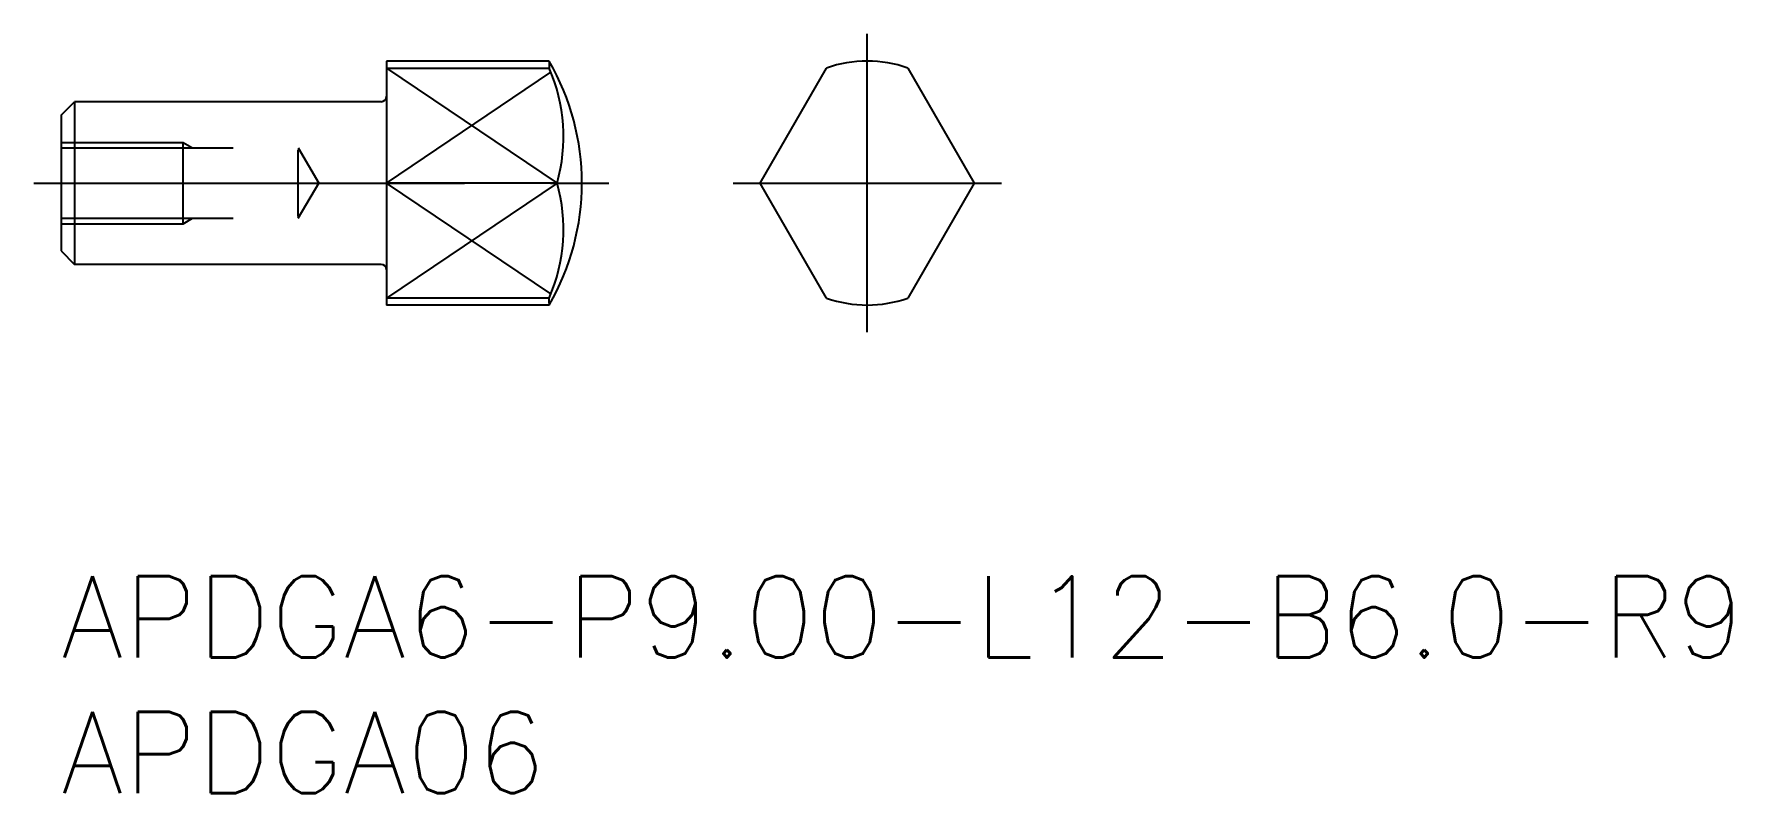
# Model space of a CAD drawing. Extents: x -1 to 61.6, y -8 to 20.
import ezdxf

# ---------------------------------------------------------------- set-up
doc = ezdxf.new("R2010")
doc.units = 0
doc.header["$LTSCALE"] = 0.5
doc.linetypes.add('CENTER', pattern=[50.8, 31.75, -6.35, 6.35, -6.35])
doc.linetypes.add('DASHED', pattern=[19.05, 12.7, -6.35])
for name, color, linetype in [('MSM_CENTER', 1, 'CENTER'), ('MSM_CONTINUOUS', 7, 'CONTINUOUS'), ('MSM_DASHED', 4, 'DASHED'), ('MSM_NARROW', 5, 'CONTINUOUS'), ('MSM_PART_NUMBER', 7, 'CONTINUOUS')]:
    doc.layers.add(name, color=color, linetype=linetype)
doc.styles.get("Standard").update_dxf_attribs({"font": 'txt.shx', "height": 1, "bigfont": 'bigfont.shx'})

# ---------------------------------------------------------------- blocks, each defined once
blk = doc.blocks.new('*U16')
at = {"layer": 'MSM_PART_NUMBER'}
blk.add_text('APDGA6-P9.00-L12-B6.0-R9', height=3, dxfattribs=at).set_placement((0, -3))
blk = doc.blocks.new('*U17')
at = {"layer": 'MSM_PART_NUMBER'}
blk.add_text('APDGA06', height=3, dxfattribs=at).set_placement((0, -8))

msp = doc.modelspace()

# ---------------------------------------------------------------- linework, layer by layer
at = {"layer": 'MSM_CENTER'}
for p, q in [((29.729, 9), (29.729, 20)), ((-1, 14.5), (20.206, 14.5)), ((24.78, 14.5), (34.679, 14.5))]:
    msp.add_line(p, q, dxfattribs=at)
at = {"layer": 'MSM_CONTINUOUS'}
for p, q in [((18, 19), (12, 19)), ((12, 19), (12, 10)), ((12, 18.743), (18, 18.743)), ((25.78, 14.5), (28.229, 18.743)), ((31.229, 18.743), (33.679, 14.5)), ((0, 17), (0.5, 17.5)), ((0, 17), (0, 12)), ((11.8, 17.5), (0.5, 17.5)), ((0.5, 17.5), (0.5, 11.5)), ((18.293, 14.5), (12, 14.5)), ((28.229, 10.257), (25.78, 14.5)), ((33.679, 14.5), (31.229, 10.257)), ((0, 12), (0.5, 11.5)), ((11.8, 11.5), (0.5, 11.5)), ((18, 10.257), (12, 10.257)), ((18, 10), (12, 10))]:
    msp.add_line(p, q, dxfattribs=at)
for centre, radius, start, end in [((10.206, 14.5), 9, 330, 30), ((29.729, 14.5), 4.5, 70.52878, 109.47122), ((12.23, 16.213), 6.3, 344.22501, 23.67334), ((11.8, 17.7), 0.2, 270, 360), ((12.235, 12.787), 6.295, 336.30958, 15.79207), ((11.8, 11.3), 0.2, 0, 90), ((29.729, 14.5), 4.5, 250.52878, 289.47122)]:
    msp.add_arc(centre, radius, start, end, dxfattribs=at)
at = {"layer": 'MSM_DASHED'}
for p, q in [((0, 16), (4.5, 16)), ((0, 15.8), (8.749, 15.8)), ((4.5, 13), (4.5, 16)), ((4.5, 16), (4.846, 15.8)), ((8.749, 15.8), (9.5, 14.5)), ((8.749, 13.271), (8.749, 15.729)), ((8.749, 13.2), (9.5, 14.5)), ((0, 13.2), (8.749, 13.2)), ((4.5, 13), (4.846, 13.2)), ((0, 13), (4.5, 13))]:
    msp.add_line(p, q, dxfattribs=at)
at = {"layer": 'MSM_NARROW'}
for p, q in [((18, 18.948), (18, 18.743)), ((12, 18.743), (18.293, 14.5)), ((12, 14.5), (18.065, 18.589)), ((18.293, 14.5), (12, 10.257)), ((18.065, 10.411), (12, 14.5)), ((18, 10.052), (18, 10.257))]:
    msp.add_line(p, q, dxfattribs=at)

# ---------------------------------------------------------------- block references
for name in ['*U16', '*U17']:
    msp.add_blockref(name, (0, 0), dxfattribs=at)

doc.saveas('drawing.dxf')
